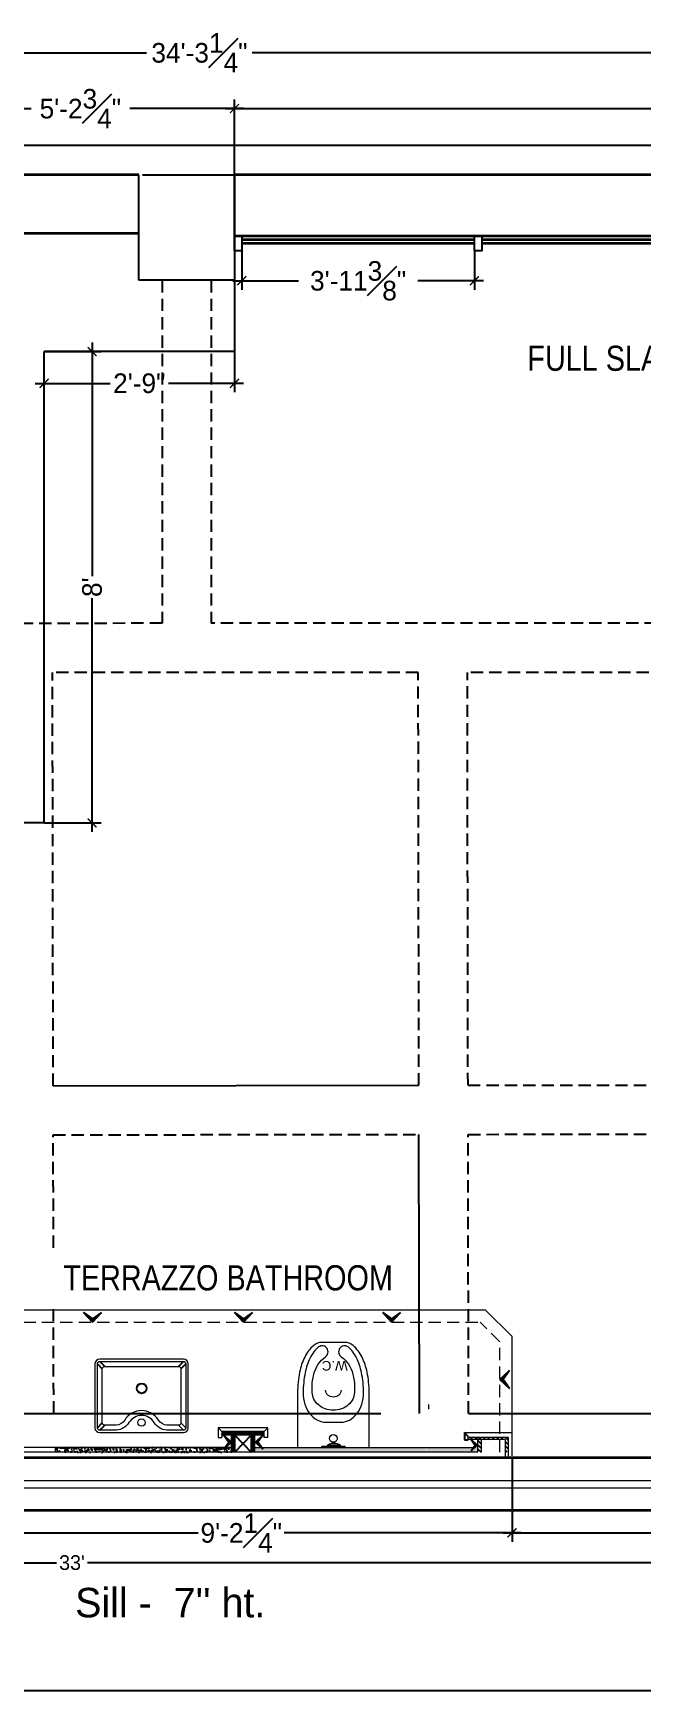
# Model space of a CAD drawing. Header units: inches. Extents: x -137722 to 81594, y -22256 to -1207.
# Drawn here: x -65812.5 to -65688.6, y -6627.7 to -6290.1 of the extents above; entities that cross this region are included whole.
import ezdxf

# ---------------------------------------------------------------- set-up
doc = ezdxf.new("R2010")
doc.units = ezdxf.units.IN
doc.header["$LTSCALE"] = 0.05
doc.header["$MEASUREMENT"] = 0
doc.header["$PDMODE"] = 3
doc.header["$PDSIZE"] = -4
doc.linetypes.add('A2-XREF-115_FURN$0$HIDDEN', pattern=[0.375, 0.25, -0.125])
doc.linetypes.add('DASHED2', pattern=[0.375, 0.25, -0.125])
doc.layers.get('Defpoints').update_dxf_attribs({"linetype": 'DASHED2'})
for name, color, linetype in [('00 floor', 7, 'Continuous'), ('beam', 7, 'Continuous'), ('Civil Dimension - Text', 7, 'Continuous'), ('Flooring Hatch', 251, 'Continuous'), ('Furniture Layout', 6, 'Continuous'), ('HATCH', 251, 'Continuous'), ('T-furniture', 7, 'Continuous'), ('text', 176, 'Continuous'), ('Vector Graphics', 7, 'Continuous')]:
    doc.layers.add(name, color=color, linetype=linetype)
doc.layers.add('FURNITURE', color=36, linetype='Continuous', lineweight=18)
doc.layers.add('WALL', color=7, linetype='Continuous', lineweight=35)
doc.styles.add('4MMOF3-8', font='ARIALN.TTF', dxfattribs={"height": 5.12})
doc.styles.add('9-128OF1-4', font='stylu.ttf')
doc.styles.get("Standard").update_dxf_attribs({"font": 'stylu.ttf', "height": 6})
doc.styles.add('times', font='arial.ttf')
doc.dimstyles.new('DIM 1-4', dxfattribs={"dimtxt": 3.0792, "dimasz": 1.82, "dimexe": 1.82, "dimexo": 0, "dimgap": 0.09, "dimtad": 0, "dimzin": 0, "dimdsep": 46, "dimlunit": 4, "dimtxsty": '9-128OF1-4', "dimblk": 'ARCHTICK', "dimcen": 1.8125, "dimdle": 1.82, "dimclrd": 8, "dimclre": 8, "dimadec": 0, "dimazin": 0, "dimtfac": 1, "dimtofl": 0, "dimtmove": 0, "dimatfit": 3, "dimldrblk": 'OPEN90', "dimfxl": 1, "dimtolj": 1, "dimtzin": 0, "dimlwd": -1, "dimarcsym": 0})
pattern_1 = [(140, (-74126.1021, 60168.4637), (0.123527825, 1.411929493), [0.147637795, -1.624015748]), (85, (-74126.1021, 60168.4637), (-1.480693177, -0.273132546), [0.118110236, -1.299212598]), (190.4514445, (-74126.0918, 60168.5814), (-1.357165337, 1.138796942), [0.12547282, -1.380201008]), (136.1842, (-74126.4958, 60168.4637), (0.325825356, 2.10086876), [0.22145669, -2.43602362]), (186.6356355, (-74126.4686, 60168.6388), (-1.9175563, 1.83988572), [0.188209335, -2.07030268]), (81.184164, (-74126.4958, 60168.4637), (-1.9175563, 1.83988572), [0.177165354, -1.9488189]), (111, (-74126.3974, 60168.6606), (0.792556871, 1.175013882), [0.147637795, -1.624015748]), (56, (-74126.3974, 60168.6606), (-1.42746072, 0.47896719), [0.118110236, -1.299212598]), (161.4514447, (-74126.3313, 60168.7585), (-0.634903844, 1.653981057), [0.125472815, -1.380201008]), (127.5, (-74126.1021, 60168.46373), (-0.655302862, 0.023936723), [0, -1.283464567, 0, -1.318897638, 0, -1.304133858]), (97.5, (-74126.1021, 60168.4637), (-0.776401008, 0.51785342), [0, -0.751968504, 0, -1.253937008, 0, -0.497047244]), (57.5, (-74126.1021, 60168.02476), (0.044399354, 1.0508315673), [0, -0.492125984, 0, -1.535433071, 0, -2.037401575]), (47.5, (-74126.1021, 60167.8279), (-0.197057052, 1.14800427), [0, -0.63976378, 0, -1.01968504, 0, -1.446850394])]
pattern_2 = [(135, (-74116.6247, 60168.46373), (-0.441941738, -0.441941738), [])]

# ---------------------------------------------------------------- blocks, each defined once
blk = doc.blocks.new('adwawd')
at = {"layer": 'Flooring Hatch', "ltscale": 50, "true_color": 0xcd6928, "transparency": 33554687}
h = blk.add_hatch(color=32, dxfattribs=at)
h.dxf.hatch_style = 1
h.paths.add_polyline_path([(-77941.34, -7094.04), (-77946.01, -7099.05), (-77941.34, -7095.73), (-77936.68, -7099.05)])
at = {"layer": 'Civil Dimension - Text', "color": 2, "ltscale": 50}
for p, q in [((-77941.34, -7094.04), (-77946.01, -7099.05)), ((-77946.01, -7099.05), (-77941.34, -7095.73)), ((-77941.34, -7094.04), (-77936.68, -7099.05)), ((-77936.68, -7099.05), (-77941.34, -7095.73))]:
    blk.add_line(p, q, dxfattribs=at)
blk = doc.blocks.new('_ArchTick')
at = {"color": 0, "const_width": 0.15}
blk.add_lwpolyline([(-0.5, -0.5), (0.5, 0.5)], dxfattribs=at)
blk = doc.blocks.new('*D166')
at = {"layer": 'Civil Dimension - Text', "color": 8, "ltscale": 50, "transparency": 16777216}
for p, q in [((-65836.1, -6305.44), (-65812.95, -6305.44)), ((-65769.71, -6305.44), (-65792.86, -6305.44))]:
    blk.add_line(p, q, dxfattribs=at)
at = {"layer": 'Civil Dimension - Text', "color": 8, "lineweight": -2, "ltscale": 50, "transparency": 16777216}
for p, q in [((-65834.28, -6330.91), (-65834.28, -6303.62)), ((-65771.53, -6331.41), (-65771.53, -6303.62))]:
    blk.add_line(p, q, dxfattribs=at)
at = {"layer": 'Defpoints', "color": 0, "ltscale": 50, "transparency": 16777216}
for p in [(-65771.53, -6305.44), (-65834.28, -6330.91), (-65771.53, -6331.41)]:
    blk.add_point(p, dxfattribs=at)
at = {"layer": 'Civil Dimension - Text', "color": 8, "ltscale": 50, "transparency": 16777216, "xscale": 1.82, "yscale": 1.82, "zscale": 1.82, "rotation": 180}
blk.add_blockref('_ArchTick', (-65834.28, -6305.44), dxfattribs=at)
at = {"layer": 'Civil Dimension - Text', "color": 8, "ltscale": 50, "transparency": 16777216, "xscale": 1.82, "yscale": 1.82, "zscale": 1.82}
blk.add_blockref('_ArchTick', (-65771.53, -6305.44), dxfattribs=at)
at = {"layer": 'Civil Dimension - Text', "color": 0, "ltscale": 50, "transparency": 16777216, "insert": (-65802.91, -6305.44), "char_height": 4, "attachment_point": 5, "style": '9-128OF1-4'}
blk.add_mtext('\\A1;5\'-2{\\H1x;\\S3#4;}"', dxfattribs=at)
blk = doc.blocks.new('_Open90')
at = {"color": 0, "linetype": 'ByBlock', "lineweight": -2}
for p, q in [((0, 0), (-1, 0)), ((-0.5, 0.5), (0, 0)), ((0, 0), (-0.5, -0.5))]:
    blk.add_line(p, q, dxfattribs=at)
blk = doc.blocks.new('*D157')
at = {"layer": 'Civil Dimension - Text', "color": 8, "ltscale": 50, "transparency": 16777216}
for p, q in [((-65773.35, -6305.44), (-65682.06, -6305.44)), ((-65571.21, -6305.44), (-65662.5, -6305.44))]:
    blk.add_line(p, q, dxfattribs=at)
at = {"layer": 'Civil Dimension - Text', "color": 8, "lineweight": -2, "ltscale": 50, "transparency": 16777216}
for p, q in [((-65771.53, -6331.41), (-65771.53, -6303.62)), ((-65573.03, -6331.41), (-65573.03, -6303.62))]:
    blk.add_line(p, q, dxfattribs=at)
at = {"layer": 'Defpoints', "color": 0, "ltscale": 50, "transparency": 16777216}
for p in [(-65573.03, -6305.44), (-65771.53, -6331.41), (-65573.03, -6331.41)]:
    blk.add_point(p, dxfattribs=at)
at = {"layer": 'Civil Dimension - Text', "color": 8, "ltscale": 50, "transparency": 16777216, "xscale": 1.82, "yscale": 1.82, "zscale": 1.82, "rotation": 180}
blk.add_blockref('_ArchTick', (-65771.53, -6305.44), dxfattribs=at)
at = {"layer": 'Civil Dimension - Text', "color": 8, "ltscale": 50, "transparency": 16777216, "xscale": 1.82, "yscale": 1.82, "zscale": 1.82}
blk.add_blockref('_ArchTick', (-65573.03, -6305.44), dxfattribs=at)
at = {"layer": 'Civil Dimension - Text', "color": 0, "ltscale": 50, "transparency": 16777216, "insert": (-65672.28, -6305.44), "char_height": 4, "attachment_point": 5, "style": '9-128OF1-4'}
blk.add_mtext('\\A1;16\'-6{\\H1x;\\S1#2;}"', dxfattribs=at)
blk = doc.blocks.new('*D167')
at = {"layer": 'Civil Dimension - Text', "color": 8, "lineweight": -2, "ltscale": 50, "transparency": 16777216}
for p, q in [((-65984.28, -6339.91), (-65984.28, -6292.26)), ((-65573.03, -6339.91), (-65573.03, -6292.26))]:
    blk.add_line(p, q, dxfattribs=at)
at = {"layer": 'Civil Dimension - Text', "color": 8, "ltscale": 50, "transparency": 16777216}
for p, q in [((-65986.1, -6294.08), (-65789.41, -6294.08)), ((-65571.21, -6294.08), (-65767.91, -6294.08))]:
    blk.add_line(p, q, dxfattribs=at)
at = {"layer": 'Defpoints', "color": 0, "ltscale": 50, "transparency": 16777216}
for p in [(-65573.03, -6294.08), (-65984.28, -6339.91), (-65573.03, -6339.91)]:
    blk.add_point(p, dxfattribs=at)
at = {"layer": 'Civil Dimension - Text', "color": 8, "ltscale": 50, "transparency": 16777216, "xscale": 1.82, "yscale": 1.82, "zscale": 1.82, "rotation": 180}
blk.add_blockref('_ArchTick', (-65984.28, -6294.08), dxfattribs=at)
at = {"layer": 'Civil Dimension - Text', "color": 8, "ltscale": 50, "transparency": 16777216, "xscale": 1.82, "yscale": 1.82, "zscale": 1.82}
blk.add_blockref('_ArchTick', (-65573.03, -6294.08), dxfattribs=at)
at = {"layer": 'Civil Dimension - Text', "color": 0, "ltscale": 50, "transparency": 16777216, "insert": (-65778.66, -6294.08), "char_height": 4, "attachment_point": 5, "style": '9-128OF1-4'}
blk.add_mtext('\\A1;34\'-3{\\H1x;\\S1#4;}"', dxfattribs=at)
blk = doc.blocks.new('*D158')
at = {"layer": 'Civil Dimension - Text', "color": 8, "lineweight": -2, "ltscale": 50, "transparency": 16777216}
for p, q in [((-65715.01, -6580.16), (-65715.01, -6597.31)), ((-65825.28, -6590.91), (-65825.28, -6597.31))]:
    blk.add_line(p, q, dxfattribs=at)
at = {"layer": 'Civil Dimension - Text', "color": 8, "ltscale": 50, "transparency": 16777216}
for p, q in [((-65827.1, -6595.49), (-65778.89, -6595.49)), ((-65713.19, -6595.49), (-65761.4, -6595.49))]:
    blk.add_line(p, q, dxfattribs=at)
at = {"layer": 'Defpoints', "color": 0, "ltscale": 50, "transparency": 16777216}
for p in [(-65715.01, -6580.16), (-65825.28, -6590.91), (-65715.01, -6595.49)]:
    blk.add_point(p, dxfattribs=at)
at = {"layer": 'Civil Dimension - Text', "color": 8, "ltscale": 50, "transparency": 16777216, "xscale": 1.82, "yscale": 1.82, "zscale": 1.82, "rotation": 180}
blk.add_blockref('_ArchTick', (-65825.28, -6595.49), dxfattribs=at)
at = {"layer": 'Civil Dimension - Text', "color": 8, "ltscale": 50, "transparency": 16777216, "xscale": 1.82, "yscale": 1.82, "zscale": 1.82}
blk.add_blockref('_ArchTick', (-65715.01, -6595.49), dxfattribs=at)
at = {"layer": 'Civil Dimension - Text', "color": 0, "ltscale": 50, "transparency": 16777216, "insert": (-65770.14, -6595.49), "char_height": 4, "attachment_point": 5, "style": '9-128OF1-4'}
blk.add_mtext('\\A1;9\'-2{\\H1x;\\S1#4;}"', dxfattribs=at)
blk = doc.blocks.new('*D169')
at = {"layer": 'Civil Dimension - Text', "color": 8, "lineweight": -2, "ltscale": 50, "transparency": 16777216}
for p, q in [((-65715.01, -6590.91), (-65715.01, -6597.31)), ((-65573.28, -6590.91), (-65573.28, -6597.31))]:
    blk.add_line(p, q, dxfattribs=at)
at = {"layer": 'Civil Dimension - Text', "color": 8, "ltscale": 50, "transparency": 16777216}
for p, q in [((-65716.83, -6595.49), (-65655.55, -6595.49)), ((-65571.46, -6595.49), (-65632.74, -6595.49))]:
    blk.add_line(p, q, dxfattribs=at)
at = {"layer": 'Defpoints', "color": 0, "ltscale": 50, "transparency": 16777216}
for p in [(-65715.01, -6590.91), (-65573.28, -6590.91), (-65573.28, -6595.49)]:
    blk.add_point(p, dxfattribs=at)
at = {"layer": 'Civil Dimension - Text', "color": 8, "ltscale": 50, "transparency": 16777216, "xscale": 1.82, "yscale": 1.82, "zscale": 1.82, "rotation": 180}
blk.add_blockref('_ArchTick', (-65715.01, -6595.49), dxfattribs=at)
at = {"layer": 'Civil Dimension - Text', "color": 8, "ltscale": 50, "transparency": 16777216, "xscale": 1.82, "yscale": 1.82, "zscale": 1.82}
blk.add_blockref('_ArchTick', (-65573.28, -6595.49), dxfattribs=at)
at = {"layer": 'Civil Dimension - Text', "color": 0, "ltscale": 50, "transparency": 16777216, "insert": (-65644.14, -6595.49), "char_height": 4, "attachment_point": 5, "style": '9-128OF1-4'}
blk.add_mtext('\\A1;11\'-9{\\H1x;\\S3#4;}"', dxfattribs=at)
blk = doc.blocks.new('*D159')
at = {"layer": 'Civil Dimension - Text', "color": 8, "lineweight": -2, "ltscale": 50, "transparency": 16777216}
for p, q in [((-65969.28, -6590.91), (-65969.28, -6603.38)), ((-65573.28, -6592.77), (-65573.28, -6603.38))]:
    blk.add_line(p, q, dxfattribs=at)
at = {"layer": 'Civil Dimension - Text', "color": 8, "ltscale": 50, "transparency": 16777216}
for p, q in [((-65971.1, -6601.56), (-65807.77, -6601.56)), ((-65571.46, -6601.56), (-65801.47, -6601.56))]:
    blk.add_line(p, q, dxfattribs=at)
at = {"layer": 'Defpoints', "color": 0, "ltscale": 50, "transparency": 16777216}
for p in [(-65969.28, -6590.91), (-65573.28, -6592.77), (-65573.28, -6601.56)]:
    blk.add_point(p, dxfattribs=at)
at = {"layer": 'Civil Dimension - Text', "color": 8, "ltscale": 50, "transparency": 16777216, "xscale": 1.82, "yscale": 1.82, "zscale": 1.82, "rotation": 180}
blk.add_blockref('_ArchTick', (-65969.28, -6601.56), dxfattribs=at)
at = {"layer": 'Civil Dimension - Text', "color": 8, "ltscale": 50, "transparency": 16777216, "xscale": 1.82, "yscale": 1.82, "zscale": 1.82}
blk.add_blockref('_ArchTick', (-65573.28, -6601.56), dxfattribs=at)
at = {"layer": 'Civil Dimension - Text', "color": 0, "ltscale": 50, "transparency": 16777216, "insert": (-65804.62, -6601.56), "char_height": 3, "attachment_point": 5, "style": '9-128OF1-4'}
blk.add_mtext("\\A1;33'", dxfattribs=at)
blk = doc.blocks.new('*D163')
at = {"layer": 'Civil Dimension - Text', "color": 8, "lineweight": -2, "ltscale": 50, "transparency": 16777216}
for p, q in [((-65770.03, -6334.41), (-65770.03, -6342.32)), ((-65722.66, -6334.41), (-65722.66, -6342.32))]:
    blk.add_line(p, q, dxfattribs=at)
at = {"layer": 'Civil Dimension - Text', "color": 8, "ltscale": 50, "transparency": 16777216}
for p, q in [((-65771.85, -6340.5), (-65758.49, -6340.5)), ((-65720.84, -6340.5), (-65734.2, -6340.5))]:
    blk.add_line(p, q, dxfattribs=at)
at = {"layer": 'Defpoints', "color": 0, "ltscale": 50, "transparency": 16777216}
for p in [(-65770.03, -6334.41), (-65722.66, -6334.41), (-65770.03, -6340.5)]:
    blk.add_point(p, dxfattribs=at)
at = {"layer": 'Civil Dimension - Text', "color": 8, "ltscale": 50, "transparency": 16777216, "xscale": 1.82, "yscale": 1.82, "zscale": 1.82, "rotation": 180}
blk.add_blockref('_ArchTick', (-65770.03, -6340.5), dxfattribs=at)
at = {"layer": 'Civil Dimension - Text', "color": 8, "ltscale": 50, "transparency": 16777216, "xscale": 1.82, "yscale": 1.82, "zscale": 1.82}
blk.add_blockref('_ArchTick', (-65722.66, -6340.5), dxfattribs=at)
at = {"layer": 'Civil Dimension - Text', "color": 0, "ltscale": 50, "transparency": 16777216, "insert": (-65746.35, -6340.5), "char_height": 4, "attachment_point": 5, "style": '9-128OF1-4'}
blk.add_mtext('\\A1;3\'-11{\\H1x;\\S3#8;}"', dxfattribs=at)
blk = doc.blocks.new('*D160')
at = {"layer": 'Civil Dimension - Text', "color": 8, "lineweight": -2, "ltscale": 50, "transparency": 16777216}
for p, q in [((-65771.53, -6350.48), (-65771.53, -6363.22)), ((-65810.28, -6366.1), (-65810.28, -6359.58))]:
    blk.add_line(p, q, dxfattribs=at)
at = {"layer": 'Civil Dimension - Text', "color": 8, "ltscale": 50, "transparency": 16777216}
for p, q in [((-65812.1, -6361.4), (-65796.86, -6361.4)), ((-65769.71, -6361.4), (-65784.95, -6361.4))]:
    blk.add_line(p, q, dxfattribs=at)
at = {"layer": 'Defpoints', "color": 0, "ltscale": 50, "transparency": 16777216}
for p in [(-65771.53, -6350.48), (-65810.28, -6361.4), (-65810.28, -6366.1)]:
    blk.add_point(p, dxfattribs=at)
at = {"layer": 'Civil Dimension - Text', "color": 8, "ltscale": 50, "transparency": 16777216, "xscale": 1.82, "yscale": 1.82, "zscale": 1.82, "rotation": 180}
blk.add_blockref('_ArchTick', (-65810.28, -6361.4), dxfattribs=at)
at = {"layer": 'Civil Dimension - Text', "color": 8, "ltscale": 50, "transparency": 16777216, "xscale": 1.82, "yscale": 1.82, "zscale": 1.82}
blk.add_blockref('_ArchTick', (-65771.53, -6361.4), dxfattribs=at)
at = {"layer": 'Civil Dimension - Text', "color": 0, "ltscale": 50, "transparency": 16777216, "insert": (-65790.91, -6361.4), "char_height": 4, "attachment_point": 5, "style": '9-128OF1-4'}
blk.add_mtext('\\A1;2\'-9"', dxfattribs=at)
blk = doc.blocks.new('*D172')
at = {"layer": 'Civil Dimension - Text', "color": 8, "ltscale": 50, "transparency": 16777216}
for p, q in [((-65800.52, -6353.09), (-65800.52, -6400.67)), ((-65800.52, -6452.73), (-65800.52, -6405.15))]:
    blk.add_line(p, q, dxfattribs=at)
at = {"layer": 'Civil Dimension - Text', "color": 8, "lineweight": -2, "ltscale": 50, "transparency": 16777216}
for p, q in [((-65810.28, -6354.91), (-65798.7, -6354.91)), ((-65810.28, -6450.91), (-65798.7, -6450.91))]:
    blk.add_line(p, q, dxfattribs=at)
at = {"layer": 'Defpoints', "color": 0, "ltscale": 50, "transparency": 16777216}
for p in [(-65810.28, -6354.91), (-65810.28, -6450.91), (-65800.52, -6450.91)]:
    blk.add_point(p, dxfattribs=at)
at = {"layer": 'Civil Dimension - Text', "color": 8, "ltscale": 50, "transparency": 16777216, "xscale": 1.82, "yscale": 1.82, "zscale": 1.82}
for p, rotation in [((-65800.52, -6354.91), 90), ((-65800.52, -6450.91), 270)]:
    blk.add_blockref('_ArchTick', p, dxfattribs=dict(at, rotation=rotation))
at = {"layer": 'Civil Dimension - Text', "color": 0, "ltscale": 50, "transparency": 16777216, "insert": (-65800.52, -6402.91), "char_height": 4, "attachment_point": 5, "rotation": 90, "style": '9-128OF1-4'}
blk.add_mtext("\\A1;8'", dxfattribs=at)

msp = doc.modelspace()

# ---------------------------------------------------------------- hatches: boundary and pattern name
at = {"layer": 'HATCH', "ltscale": 50, "true_color": 0x944942}
h = msp.add_hatch(dxfattribs=at)
h.set_pattern_fill('ANSI31', color=15, scale=2, angle=90)
h.set_pattern_definition([(135, (-74149.15982, 58592.55621), (-0.1767766953, -0.1767766953), [])])
h.paths.add_polyline_path([(-65765.4756, -6574.8319), (-65765.4756, -6575.5819), (-65774.1014, -6575.5819), (-65774.1014, -6574.8319)])
h = msp.add_hatch(dxfattribs=at)
h.set_pattern_fill('ANSI31', color=15, scale=2, angle=90)
h.set_pattern_definition([(135, (-74149.15982, 58593.5274), (-0.1767766953, -0.1767766953), [])])
h.paths.add_polyline_path([(-65772.1914, -6575.5819), (-65771.4414, -6575.5819), (-65771.4414, -6579.0819), (-65772.1914, -6579.0819)])
h = msp.add_hatch(dxfattribs=at)
h.set_pattern_fill('ANSI31', color=15, scale=2, angle=90)
h.set_pattern_definition([(135, (-74149.15982, 58591.65326), (-0.1767766953, -0.1767766953), [])])
h.paths.add_polyline_path([(-65767.3856, -6579.0819), (-65768.1356, -6579.0819), (-65768.1356, -6575.5819), (-65767.3856, -6575.5819)])
at = {"layer": 'HATCH', "ltscale": 50, "true_color": 0x939598}
h = msp.add_hatch(dxfattribs=at)
h.set_pattern_fill('AR-CONC', color=252, scale=0.19685, angle=90)
h.set_pattern_definition(pattern_1)
h.paths.add_polyline_path([(-65808.1556, -6579.0819), (-65808.1556, -6578.0819), (-65807.2428, -6578.0819), (-65806.4711, -6578.7996), (-65806.9817, -6578.0819), (-65802.5467, -6578.0819, -0.03144986), (-65802.6322, -6579.0819)])
h = msp.add_hatch(dxfattribs=at)
h.set_pattern_fill('AR-CONC', color=252, scale=0.19685, angle=90)
h.set_pattern_definition(pattern_1)
h.paths.add_polyline_path([(-65773.4594, -6578.0819), (-65773.7096, -6578.4336), (-65773.3313, -6578.0819), (-65772.1914, -6578.0819), (-65772.1914, -6579.0819), (-65790.4667, -6579.0819), (-65802.6322, -6579.0819, 0.03144986), (-65802.5467, -6578.0819)])
h = msp.add_hatch(dxfattribs=at)
h.set_pattern_fill('AR-CONC', color=252, scale=0.19685, angle=90)
h.set_pattern_definition(pattern_1)
h.paths.add_polyline_path([(-65767.3856, -6579.0819), (-65767.3856, -6578.0819), (-65766.1399, -6578.0819), (-65765.7616, -6578.4336), (-65766.0119, -6578.0819), (-65732.2896, -6578.0819), (-65732.8002, -6578.7996), (-65732.0284, -6578.0819), (-65721.944, -6578.0819), (-65721.944, -6579.0819), (-65751.3932, -6579.0819)])
at = {"layer": 'HATCH', "ltscale": 50, "true_color": 0xb3691e}
h = msp.add_hatch(dxfattribs=at)
h.set_pattern_fill('ANSI31', color=32, scale=5, angle=90)
h.set_pattern_definition(pattern_2)
h.paths.add_polyline_path([(-65721.944, -6576.4599), (-65721.944, -6576.0819), (-65723.9066, -6576.0819), (-65723.9066, -6576.4599)])
h = msp.add_hatch(dxfattribs=at)
h.set_pattern_fill('ANSI31', color=32, scale=5, angle=90)
h.set_pattern_definition(pattern_2)
h.paths.add_polyline_path([(-65721.944, -6579.0819), (-65721.194, -6579.0819), (-65721.194, -6576.4599), (-65716.3983, -6576.4599), (-65716.3983, -6579.0819), (-65715.7552, -6579.0819), (-65715.7552, -6576.0819), (-65721.944, -6576.0819)])

# ---------------------------------------------------------------- linework, layer by layer
at = {"color": 9, "ltscale": 10}
for points in [[(-65799.4397, -6561.0819), (-65798.4397, -6562.0819)], [(-65798.9397, -6560.5819), (-65797.9397, -6561.5819)], [(-65781.9397, -6560.5819), (-65782.9397, -6561.5819)], [(-65781.4397, -6561.0819), (-65782.4397, -6562.0819)], [(-65799.4397, -6574.0819), (-65798.4397, -6573.0819)], [(-65798.9397, -6574.5819), (-65797.9397, -6573.5819)]]:
    msp.add_lwpolyline(points, dxfattribs=at)
at = {"color": 5, "lineweight": 13}
msp.add_lwpolyline([(-65969.2831, -6584.8514), (-65575.2748, -6584.8514), (-65575.2748, -6586.4132), (-65969.2831, -6586.4132)], close=True, dxfattribs=at)
at = {"ltscale": 10}
msp.add_circle((-65790.4397, -6566.0819), 1, dxfattribs=at)
at = {"layer": '00 floor'}
for q in [(-65810.2831, -6354.909), (-65834.2831, -6450.909)]:
    msp.add_line((-65810.2831, -6450.909), q, dxfattribs=at)
for points in [[(-65771.5331, -6331.409), (-65770.0331, -6331.409), (-65770.0331, -6334.409), (-65771.5331, -6334.409)], [(-65722.6581, -6331.409), (-65721.1581, -6331.409), (-65721.1581, -6334.409), (-65722.6581, -6334.409)]]:
    msp.add_lwpolyline(points, close=True, dxfattribs=at)
at = {"layer": 'beam', "color": 9, "linetype": 'A2-XREF-115_FURN$0$HIDDEN', "ltscale": 200, "true_color": 0xc7c8ca}
for p, q in [((-65786.2831, -6340.409), (-65786.2831, -6410.2523)), ((-65776.2831, -6340.409), (-65776.2831, -6410.2362)), ((-65786.2831, -6410.2523), (-65977.5444, -6410.5601)), ((-65573.0331, -6410.2362), (-65776.2831, -6410.2362)), ((-65734.1073, -6420.2882), (-65808.5811, -6420.2882)), ((-65808.4457, -6504.4279), (-65808.5811, -6420.2882)), ((-65733.972, -6504.3457), (-65734.1073, -6420.2882)), ((-65649.6339, -6420.2882), (-65724.1075, -6420.2882)), ((-65723.972, -6504.3346), (-65724.1075, -6420.2882)), ((-65723.972, -6504.3346), (-65649.4983, -6504.2524)), ((-65808.4296, -6514.4279), (-65733.9559, -6514.3457)), ((-65808.3383, -6571.159), (-65808.4296, -6514.4279)), ((-65723.9559, -6514.3346), (-65649.4822, -6514.2523)), ((-65723.8645, -6571.159), (-65723.9559, -6514.3346))]:
    msp.add_line(p, q, dxfattribs=at)
at = {"layer": 'beam', "color": 9, "ltscale": 15, "true_color": 0xc7c8ca}
for p, q in [((-65808.4457, -6504.4279), (-65733.972, -6504.3457)), ((-65733.8645, -6571.159), (-65733.9559, -6514.3457))]:
    msp.add_line(p, q, dxfattribs=at)
at = {"layer": 'beam', "color": 251, "ltscale": 15, "true_color": 0x636466}
for p, q in [((-65816.1893, -6571.159), (-65741.7155, -6571.159)), ((-65723.8645, -6571.159), (-65649.3906, -6571.159))]:
    msp.add_line(p, q, dxfattribs=at)
at = {"layer": 'beam', "color": 253, "ltscale": 15}
msp.add_lwpolyline([(-65967.5331, -6312.909), (-65463.0331, -6312.909), (-65463.0331, -6627.659), (-66459.7831, -6627.659), (-66459.7831, -6312.909), (-66198.2831, -6312.909)], dxfattribs=at)
at = {"layer": 'Civil Dimension - Text', "ltscale": 50}
for p, q in [((-65771.5331, -6330.909), (-65771.5331, -6354.909)), ((-65771.5331, -6354.909), (-65810.2831, -6354.909)), ((-65771.4414, -6575.5819), (-65768.1356, -6579.0819)), ((-65768.1356, -6575.5819), (-65771.4414, -6579.0819))]:
    msp.add_line(p, q, dxfattribs=at)
at = {"layer": 'FURNITURE', "color": 6, "ltscale": 50}
for p, q in [((-65819.2831, -6550.0819), (-65720.4511, -6550.0819)), ((-65715.0052, -6555.5278), (-65720.4511, -6550.0819)), ((-65715.0052, -6579.8319), (-65715.0052, -6555.5278)), ((-65764.7256, -6574.0819), (-65774.8514, -6574.0819)), ((-65774.8514, -6574.0819), (-65774.8514, -6576.0819)), ((-65774.1014, -6574.8319), (-65774.8514, -6574.0819)), ((-65765.4756, -6574.8319), (-65774.1014, -6574.8319)), ((-65774.1014, -6574.8319), (-65774.1014, -6576.0819)), ((-65765.4756, -6574.8319), (-65764.7256, -6574.0819)), ((-65765.4756, -6576.0819), (-65765.4756, -6574.8319)), ((-65764.7256, -6576.0819), (-65764.7256, -6574.0819)), ((-65724.694, -6576.0819), (-65724.694, -6575.0819)), ((-65724.694, -6575.0819), (-65715.0052, -6575.0819)), ((-65724.694, -6575.0819), (-65715.0052, -6575.0819)), ((-65772.1914, -6578.0819), (-65816.7648, -6578.0819)), ((-65772.1914, -6578.0819), (-65808.1556, -6578.0819)), ((-65772.1914, -6578.0819), (-65808.1556, -6578.0819)), ((-65808.1556, -6578.0819), (-65772.1914, -6578.0819)), ((-65774.8514, -6576.0819), (-65774.1014, -6576.0819)), ((-65767.3856, -6578.0819), (-65722.8122, -6578.0819)), ((-65764.7256, -6576.0819), (-65765.4756, -6576.0819)), ((-65715.7552, -6576.0819), (-65723.9066, -6576.0819)), ((-65715.7552, -6580.159), (-65715.7552, -6576.0819))]:
    msp.add_line(p, q, dxfattribs=at)
at = {"layer": 'FURNITURE', "color": 6, "linetype": 'A2-XREF-115_FURN$0$HIDDEN', "ltscale": 200}
for p, q in [((-65818.2476, -6552.5819), (-65721.4866, -6552.5819)), ((-65717.5052, -6556.5633), (-65721.4866, -6552.5819)), ((-65717.5052, -6579.0819), (-65717.5052, -6556.5633))]:
    msp.add_line(p, q, dxfattribs=at)
at = {"layer": 'FURNITURE', "ltscale": 50}
for p, q in [((-65732.0335, -6569.3228), (-65732.0335, -6570.3228)), ((-65765.4756, -6575.5819), (-65774.1014, -6575.5819)), ((-65772.1914, -6575.5819), (-65772.1914, -6579.0819)), ((-65771.4414, -6575.5819), (-65771.4414, -6579.0819)), ((-65768.1356, -6579.0819), (-65768.1356, -6575.5819)), ((-65767.3856, -6579.0819), (-65767.3856, -6575.5819)), ((-65721.944, -6579.0819), (-65817.633, -6579.0819)), ((-65772.1914, -6578.0819), (-65806.6705, -6578.0819)), ((-65772.1914, -6578.0819), (-65806.6705, -6578.0819)), ((-65716.3983, -6576.4599), (-65723.9066, -6576.4599))]:
    msp.add_line(p, q, dxfattribs=at)
at = {"layer": 'FURNITURE', "color": 36, "ltscale": 50}
for p, q in [((-65721.944, -6579.0819), (-65721.944, -6576.0819)), ((-65721.194, -6579.0819), (-65721.194, -6576.4599)), ((-65716.3983, -6576.4599), (-65716.3983, -6580.159))]:
    msp.add_line(p, q, dxfattribs=at)
at = {"layer": 'FURNITURE', "color": 6, "ltscale": 50}
for points in [[(-65744.1046, -6566.9061, 0.04964787), (-65744.5159, -6562.774, 0.06346019), (-65745.5555, -6559.6907, 0.103485), (-65747.3911, -6557.3166, 0.17845785), (-65749.0581, -6556.702), (-65753.7284, -6556.702, 0.17845785), (-65755.3954, -6557.3166, 0.103485), (-65757.231, -6559.6907, 0.06346019), (-65758.2705, -6562.774, 0.04964787), (-65758.6818, -6566.9061), (-65758.6818, -6578.0819), (-65744.1046, -6578.0819)], [(-65754.3881, -6557.618, 0.103485), (-65756.1244, -6559.8638, 0.06346019), (-65757.1319, -6562.8521, 0.04964787), (-65757.5355, -6566.9061, 0.07585802), (-65757.1722, -6569.2867, 0.08606917), (-65756.2007, -6571.1778, 0.10598536), (-65754.6521, -6572.5179, 0.12620097), (-65752.9783, -6572.9472), (-65749.8081, -6572.9472, 0.12620097), (-65748.1344, -6572.5179, 0.10598536), (-65746.5858, -6571.1778, 0.08606917), (-65745.6143, -6569.2867, 0.07585802), (-65745.251, -6566.9061, 0.04964787), (-65745.6545, -6562.8521, 0.06346019), (-65746.662, -6559.8638, 0.103485), (-65748.3984, -6557.618, 0.09751124), (-65748.8461, -6557.4303, 0.09807999), (-65749.3287, -6557.4268, 0.09889518), (-65749.7753, -6557.608, 0.09947943), (-65750.1156, -6557.9454, 0.09947943), (-65750.2992, -6558.388, 0.09889518), (-65750.2981, -6558.8699, 0.09807999), (-65750.1124, -6559.3154, 0.09751124), (-65749.7694, -6559.6589, -0.10244472), (-65748.3321, -6561.126, -0.0778842), (-65747.4157, -6563.2033, -0.0650958), (-65747.0642, -6565.892, -0.02428356), (-65747.1135, -6566.9061, -0.11533072), (-65747.4264, -6568.2447, -0.10394608), (-65748.367, -6569.4406, -0.09107141), (-65749.7228, -6570.209, -0.08367513), (-65751.3932, -6570.4905, -0.08367513), (-65753.0637, -6570.209, -0.09107141), (-65754.4195, -6569.4406, -0.10394608), (-65755.3601, -6568.2447, -0.11533072), (-65755.673, -6566.9061, -0.02428356), (-65755.7223, -6565.892, -0.0650958), (-65755.3708, -6563.2033, -0.0778842), (-65754.4543, -6561.126, -0.10244472), (-65753.0171, -6559.6589, 0.09751124), (-65752.674, -6559.3154, 0.09807999), (-65752.4883, -6558.8699, 0.09889518), (-65752.4873, -6558.388, 0.09947943), (-65752.6709, -6557.9454, 0.09947943), (-65753.0112, -6557.608, 0.09889518), (-65753.4578, -6557.4268, 0.09807999), (-65753.9404, -6557.4303, 0.09751124)], [(-65781.9397, -6560.0819), (-65798.9397, -6560.0819, 0.41421356), (-65799.9397, -6561.0819), (-65799.9397, -6574.0819, 0.41421356), (-65798.9397, -6575.0819), (-65781.9397, -6575.0819, 0.41421356), (-65780.9397, -6574.0819), (-65780.9397, -6561.0819, 0.41421356)], [(-65795.5452, -6574.5819), (-65798.9397, -6574.5819, -0.41421356), (-65799.4397, -6574.0819), (-65799.4397, -6561.0819, -0.41421356), (-65798.9397, -6560.5819), (-65781.9397, -6560.5819, -0.41421356), (-65781.4397, -6561.0819), (-65781.4397, -6574.0819, -0.41421356), (-65781.9397, -6574.5819), (-65785.3341, -6574.5819, -0.23340418), (-65787.8706, -6573.0327, 0.26284943), (-65790.4397, -6571.5819, 0.26284943), (-65793.0087, -6573.0327, -0.23340418)], [(-65795.5941, -6573.5819), (-65797.9397, -6573.5819, -0.41421356), (-65798.4397, -6573.0819), (-65798.4397, -6562.0819, -0.41421356), (-65797.9397, -6561.5819), (-65782.9397, -6561.5819, -0.41421356), (-65782.4397, -6562.0819), (-65782.4397, -6573.0819, -0.41421356), (-65782.9397, -6573.5819), (-65785.2853, -6573.5819, -0.22783379), (-65787.0207, -6572.5057, 0.2620272), (-65790.4397, -6570.5819, 0.2620272), (-65793.8587, -6572.5057, -0.22783379)]]:
    msp.add_lwpolyline(points, format="xyb", close=True, dxfattribs=at)
msp.add_lwpolyline([(-65749.8081, -6566.459, -0.11106449), (-65749.9253, -6566.9798, -0.10284102), (-65750.2724, -6567.4389, -0.09301104), (-65750.7773, -6567.7367, -0.08708208), (-65751.3932, -6567.8448, -0.08708208), (-65752.0092, -6567.7367, -0.09301104), (-65752.5141, -6567.4389, -0.10284102), (-65752.8612, -6566.9798, -0.11106449), (-65752.9783, -6566.459, -0.11106449)], format="xyb", dxfattribs=at)
for points in [[(-65781.9397, -6574.5819), (-65782.9397, -6573.5819)], [(-65781.4397, -6574.0819), (-65782.4397, -6573.0819)], [(-65808.1556, -6578.0819), (-65772.1914, -6578.0819)]]:
    msp.add_lwpolyline(points, dxfattribs=at)
for points in [[(-65749.0366, -6577.808), (-65749.0366, -6578.0819), (-65753.7498, -6578.0819), (-65753.7498, -6577.808)], [(-65750.0212, -6577.534), (-65750.0212, -6577.8043), (-65752.5428, -6577.8043), (-65752.5428, -6577.534)]]:
    msp.add_lwpolyline(points, close=True, dxfattribs=at)
for centre, radius in [((-65790.4397, -6573.0327), 0.75), ((-65751.3932, -6576.2566), 0.7925)]:
    msp.add_circle(centre, radius, dxfattribs=at)
msp.add_arc((-65751.282, -6580.581), 3.2975, 67.521227, 112.478773, dxfattribs=at)
at = {"layer": 'Furniture Layout', "ltscale": 50}
for p, q in [((-65724.694, -6575.0819), (-65724.694, -6576.5504)), ((-65723.9066, -6575.8693), (-65724.694, -6575.0819)), ((-65723.9066, -6575.8693), (-65723.9066, -6576.5504)), ((-65724.694, -6576.5504), (-65723.9066, -6576.5504))]:
    msp.add_line(p, q, dxfattribs=at)
at = {"layer": 'Vector Graphics', "color": 1, "linetype": 'Continuous', "ltscale": 3}
for p, q in [((-65791.0331, -6340.409), (-65791.0331, -6318.909)), ((-65790.2831, -6318.909), (-65771.5331, -6318.909)), ((-65771.5331, -6318.909), (-65771.5331, -6340.409)), ((-65771.5331, -6340.409), (-65791.0331, -6340.409))]:
    msp.add_line(p, q, dxfattribs=at)
at = {"layer": 'WALL'}
for p, q in [((-65791.0331, -6318.909), (-65967.5331, -6318.909)), ((-65573.0331, -6318.909), (-65771.5331, -6318.909)), ((-65791.0331, -6330.909), (-65967.5331, -6330.909)), ((-65573.0331, -6331.409), (-65771.5331, -6331.409)), ((-65722.6581, -6332.159), (-65770.0331, -6332.159)), ((-65722.6581, -6332.909), (-65770.0331, -6332.909)), ((-65673.0331, -6332.159), (-65721.1581, -6332.159)), ((-65673.0331, -6332.909), (-65721.1581, -6332.909)), ((-65969.2831, -6580.159), (-65573.2831, -6580.159)), ((-65573.2831, -6590.909), (-65969.2831, -6590.909))]:
    msp.add_line(p, q, dxfattribs=at)

# ---------------------------------------------------------------- block references
at = {"layer": 'Civil Dimension - Text'}
for p, xscale, yscale, zscale, rotation in [((-96339.2896, -9332.1569), 0.391818498610159, 0.391818498610159, 0.391818498610159, 180), ((-96308.5455, -9332.1569), 0.391818498610159, 0.391818498610159, 0.391818498610159, 180), ((-96278.3816, -9332.1569), 0.391818498610159, 0.391818498610159, 0.391818498610159, 180), ((-68497.0802, -37103.0882), -0.391818498610159, 0.391818498610159, 0.3918184986101589, 90), ((-63625.0616, 17013.2381), -0.3026668380721919, 0.3026668380721919, 0.3026668380721919, 270), ((-67914.4096, 17013.2381), 0.3026668380721919, 0.3026668380721919, 0.3026668380721919, 90), ((-63960.352, -25933.5054), 0.2483388566316006, 0.2483388566316006, 0.2483388566316006, 270.0000000000001)]:
    msp.add_blockref('adwawd', p, dxfattribs=dict(at, xscale=xscale, yscale=yscale, zscale=zscale, rotation=rotation))

# ---------------------------------------------------------------- texts
at = {"insert": (-65803.9745, -6606.6888), "char_height": 6, "attachment_point": 1}
msp.add_mtext_dynamic_manual_height_columns("Sill -  7'' ht.", width=570.292204, gutter_width=12.5, heights=[95.5975], dxfattribs=at)
at = {"layer": 'T-furniture', "color": 1, "insert": (-65751.1031, -6562.4225), "char_height": 1.943628, "width": 18.414923, "attachment_point": 2, "rotation": 180, "style": 'times'}
msp.add_mtext('{\\C7; W.C.}', dxfattribs=at)

# ---------------------------------------------------------------- dimensions: what is measured, and where the dimension line sits
at = {"layer": 'Civil Dimension - Text', "ltscale": 50}
for base, p1, p2, picture, middle in [((-65573.0331, -6294.0779), (-65984.2831, -6339.909), (-65573.0331, -6339.909), '*D167', (-65778.6581, -6294.0779)), ((-65771.5331, -6305.4445), (-65834.2831, -6330.909), (-65771.5331, -6331.409), '*D166', (-65802.9081, -6305.4445)), ((-65573.0331, -6305.4445), (-65771.5331, -6331.409), (-65573.0331, -6331.409), '*D157', (-65672.2831, -6305.4445)), ((-65770.0331, -6340.5049), (-65722.6581, -6334.409), (-65770.0331, -6334.409), '*D163', (-65746.3456, -6340.5049)), ((-65715.0052, -6595.491), (-65825.2831, -6590.909), (-65715.0052, -6580.159), '*D158', (-65770.1442, -6595.491)), ((-65573.2831, -6595.491), (-65715.0052, -6590.909), (-65573.2831, -6590.909), '*D169', (-65644.1442, -6595.491))]:
    dim = msp.add_linear_dim(base=base, p1=p1, p2=p2, dimstyle='DIM 1-4', override={"dimtxt": 4, "dimdec": 3, "dimtdec": 3, "dimtmove": 1, "dimfxl": 0, "dimfrac": 1, "dimarcsym": 1}, dxfattribs=at)
    dim.commit()
    dim.dimension.update_dxf_attribs({"geometry": picture, "text_midpoint": middle})
dim = msp.add_linear_dim(base=(-65810.2831, -6361.4044), p1=(-65771.5331, -6350.4752), p2=(-65810.2831, -6366.0976), text='2\'-9"', dimstyle='DIM 1-4', override={"dimtxt": 4, "dimdec": 3, "dimtdec": 3, "dimtmove": 1, "dimfxl": 0, "dimfrac": 1, "dimarcsym": 1}, dxfattribs=at)
dim.commit()
dim.dimension.update_dxf_attribs({"geometry": '*D160', "text_midpoint": (-65790.9081, -6361.4044)})
dim = msp.add_linear_dim(base=(-65800.5211, -6450.909), p1=(-65810.2831, -6354.909), p2=(-65810.2831, -6450.909), angle=90, dimstyle='DIM 1-4', override={"dimtxt": 4, "dimdec": 3, "dimtdec": 3, "dimtmove": 1, "dimfxl": 0, "dimfrac": 1, "dimarcsym": 1}, dxfattribs=at)
dim.commit()
dim.dimension.update_dxf_attribs({"geometry": '*D172', "text_midpoint": (-65800.5211, -6402.909)})
dim = msp.add_linear_dim(base=(-65573.2831, -6601.5576), p1=(-65969.2831, -6590.909), p2=(-65573.2831, -6592.7691), dimstyle='DIM 1-4', override={"dimtxt": 3, "dimdec": 3, "dimtdec": 3, "dimtmove": 1, "dimfxl": 0, "dimfrac": 1, "dimarcsym": 1}, dxfattribs=at)
dim.commit()
dim.dimension.update_dxf_attribs({"geometry": '*D159', "text_midpoint": (-65804.6215, -6601.5576), "dimtype": 160})

# ---------------------------------------------------------------- next in the draw order: texts
at = {"layer": 'text', "ltscale": 50, "char_height": 5.12, "attachment_point": 4, "style": '4MMOF3-8', "bg_fill": 2}
for s, insert, width in [('\\pi11.81645;FULL SLAB ELIXIR DISPLAY', (-65723.7012, -6356.3196), 100.677375), ('\\pi-0.12723;TERRAZZO BATHROOM', (-65806.2574, -6543.5795), 66.281096)]:
    msp.add_mtext(s, dxfattribs=dict(at, insert=insert, width=width))

doc.saveas('drawing.dxf')
